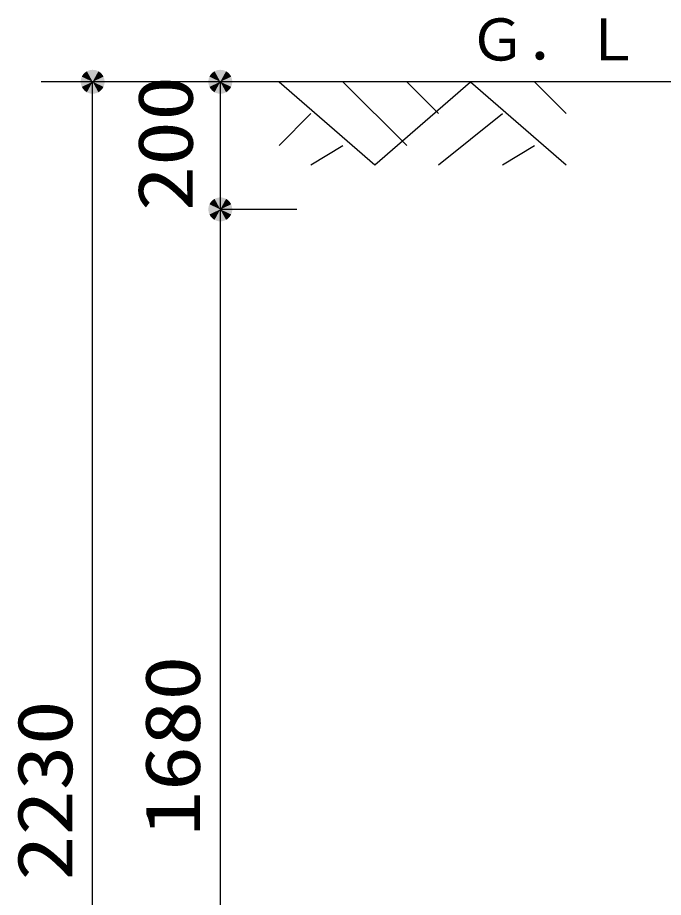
# Model space of a CAD drawing. Units: millimetres, scale not verified. Extents: x -23960 to 8910, y -6308 to 6308.
# Drawn here: x -542 to 470, y 363 to 1742 of the extents above; entities that cross this region are included whole.
import ezdxf
from ezdxf.enums import TextEntityAlignment as Align

# ---------------------------------------------------------------- set-up
doc = ezdxf.new("R2010")
doc.units = ezdxf.units.MM
doc.header["$LTSCALE"] = 30
doc.layers.add('0-2_製作', color=3, linetype='Continuous', lineweight=25)
doc.layers.add('0-3_00クル-フ-6寸法', color=132, linetype='Continuous', lineweight=25)
doc.styles.add('ＭＳ ゴシック', font='')
doc.styles.get('ＭＳ ゴシック').set_extended_font_data('MS Gothic')

msp = doc.modelspace()

# ---------------------------------------------------------------- linework, layer by layer
at = {"layer": '0-2_製作', "color": 2}
for p, q in [((2703.99, 1641.8), (-505.43, 1641.8)), ((-132.58, 1641.8), (17.43, 1511.8)), ((-32.58, 1641.8), (67.43, 1541.81)), ((67.43, 1641.8), (117.42, 1591.81)), ((267.43, 1641.8), (317.43, 1591.81)), ((-132.58, 1541.81), (-82.57, 1591.81)), ((117.42, 1511.8), (217.42, 1591.81)), ((-82.57, 1511.8), (-32.58, 1541.81)), ((217.42, 1511.8), (267.43, 1541.81))]:
    msp.add_line(p, q, dxfattribs=at)
msp.add_lwpolyline([(17.43, 1511.8), (167.43, 1641.8), (317.43, 1511.8)], dxfattribs=at)
at = {"layer": '0-3_00クル-フ-6寸法', "color": 4}
for p, q in [((-304.54, 1641.8), (-424.54, 1641.8)), ((-424.54, -588.2), (-424.54, 1641.8)), ((-104.54, 1641.8), (-224.54, 1641.8)), ((-224.54, 1641.8), (-224.54, 1441.8)), ((-104.54, 1441.8), (-224.54, 1441.8)), ((-104.54, 1441.8), (-224.54, 1441.8)), ((-224.54, 1441.8), (-224.54, -238.2))]:
    msp.add_line(p, q, dxfattribs=at)
at = {"layer": '0-3_00クル-フ-6寸法'}
for points in [[(-424.54, 1641.8), (-438.99, 1653.75), (-437.37, 1655.47)], [(-424.54, 1641.8), (-437.37, 1655.47), (-435.56, 1656.97)], [(-424.54, 1641.8), (-435.56, 1656.97), (-433.57, 1658.23)], [(-424.54, 1641.8), (-433.57, 1658.23), (-431.44, 1659.23)], [(-424.54, 1641.8), (-431.44, 1659.23), (-429.2, 1659.96)], [(-424.54, 1641.8), (-429.2, 1659.96), (-426.89, 1660.4)], [(-424.54, 1641.8), (-426.89, 1660.4), (-424.54, 1660.55)], [(-424.54, 1641.8), (-424.54, 1660.55), (-422.19, 1660.4)], [(-424.54, 1641.8), (-422.19, 1660.4), (-419.88, 1659.96)], [(-424.54, 1641.8), (-419.88, 1659.96), (-417.64, 1659.23)], [(-424.54, 1641.8), (-417.64, 1659.23), (-415.51, 1658.23)], [(-424.54, 1641.8), (-415.51, 1658.23), (-413.52, 1656.97)], [(-424.54, 1641.8), (-413.52, 1656.97), (-411.7, 1655.47)], [(-424.54, 1641.8), (-411.7, 1655.47), (-410.09, 1653.75)], [(-224.54, 1641.8), (-238.99, 1653.75), (-237.37, 1655.47)], [(-224.54, 1641.8), (-237.37, 1655.47), (-235.56, 1656.97)], [(-224.54, 1641.8), (-235.56, 1656.97), (-233.57, 1658.23)], [(-224.54, 1641.8), (-233.57, 1658.23), (-231.44, 1659.23)], [(-224.54, 1641.8), (-231.44, 1659.23), (-229.2, 1659.96)], [(-224.54, 1641.8), (-229.2, 1659.96), (-226.89, 1660.4)], [(-224.54, 1641.8), (-226.89, 1660.4), (-224.54, 1660.55)], [(-224.54, 1641.8), (-224.54, 1660.55), (-222.19, 1660.4)], [(-224.54, 1641.8), (-222.19, 1660.4), (-219.88, 1659.96)], [(-224.54, 1641.8), (-219.88, 1659.96), (-217.64, 1659.23)], [(-224.54, 1641.8), (-217.64, 1659.23), (-215.51, 1658.23)], [(-224.54, 1641.8), (-215.51, 1658.23), (-213.52, 1656.97)], [(-224.54, 1641.8), (-213.52, 1656.97), (-211.7, 1655.47)], [(-224.54, 1641.8), (-211.7, 1655.47), (-210.09, 1653.75)], [(-424.54, 1641.8), (-443.25, 1642.98), (-442.96, 1645.31)], [(-424.54, 1641.8), (-443.25, 1640.62), (-443.25, 1642.98)], [(-424.54, 1641.8), (-442.96, 1638.29), (-443.25, 1640.62)], [(-424.54, 1641.8), (-442.96, 1645.31), (-442.37, 1647.59)], [(-424.54, 1641.8), (-442.37, 1636.01), (-442.96, 1638.29)], [(-424.54, 1641.8), (-442.37, 1647.59), (-441.5, 1649.78)], [(-424.54, 1641.8), (-441.5, 1633.82), (-442.37, 1636.01)], [(-424.54, 1641.8), (-441.5, 1649.78), (-440.37, 1651.85)], [(-424.54, 1641.8), (-440.37, 1631.75), (-441.5, 1633.82)], [(-424.54, 1641.8), (-440.37, 1651.85), (-438.99, 1653.75)], [(-424.54, 1641.8), (-438.99, 1629.85), (-440.37, 1631.75)], [(-424.54, 1641.8), (-437.37, 1628.13), (-438.99, 1629.85)], [(-424.54, 1641.8), (-435.56, 1626.63), (-437.37, 1628.13)], [(-424.54, 1641.8), (-433.57, 1625.37), (-435.56, 1626.63)], [(-424.54, 1641.8), (-431.44, 1624.37), (-433.57, 1625.37)], [(-424.54, 1641.8), (-429.2, 1623.64), (-431.44, 1624.37)], [(-424.54, 1641.8), (-426.89, 1623.2), (-429.2, 1623.64)], [(-424.54, 1641.8), (-424.54, 1623.05), (-426.89, 1623.2)], [(-424.54, 1641.8), (-410.09, 1653.75), (-408.71, 1651.85)], [(-424.54, 1641.8), (-408.71, 1651.85), (-407.57, 1649.78)], [(-424.54, 1641.8), (-407.57, 1649.78), (-406.71, 1647.59)], [(-424.54, 1641.8), (-406.71, 1647.59), (-406.12, 1645.31)], [(-424.54, 1641.8), (-406.12, 1645.31), (-405.83, 1642.98)], [(-424.54, 1641.8), (-405.83, 1642.98), (-405.83, 1640.62)], [(-424.54, 1641.8), (-422.19, 1623.2), (-424.54, 1623.05)], [(-424.54, 1641.8), (-419.88, 1623.64), (-422.19, 1623.2)], [(-424.54, 1641.8), (-417.64, 1624.37), (-419.88, 1623.64)], [(-424.54, 1641.8), (-415.51, 1625.37), (-417.64, 1624.37)], [(-424.54, 1641.8), (-413.52, 1626.63), (-415.51, 1625.37)], [(-424.54, 1641.8), (-411.7, 1628.13), (-413.52, 1626.63)], [(-424.54, 1641.8), (-410.09, 1629.85), (-411.7, 1628.13)], [(-424.54, 1641.8), (-408.71, 1631.75), (-410.09, 1629.85)], [(-424.54, 1641.8), (-407.57, 1633.82), (-408.71, 1631.75)], [(-424.54, 1641.8), (-406.71, 1636.01), (-407.57, 1633.82)], [(-424.54, 1641.8), (-406.12, 1638.29), (-406.71, 1636.01)], [(-424.54, 1641.8), (-405.83, 1640.62), (-406.12, 1638.29)], [(-224.54, 1641.8), (-243.25, 1642.98), (-242.96, 1645.31)], [(-224.54, 1641.8), (-243.25, 1640.62), (-243.25, 1642.98)], [(-224.54, 1641.8), (-242.96, 1638.29), (-243.25, 1640.62)], [(-224.54, 1641.8), (-242.96, 1645.31), (-242.37, 1647.59)], [(-224.54, 1641.8), (-242.37, 1636.01), (-242.96, 1638.29)], [(-224.54, 1641.8), (-242.37, 1647.59), (-241.5, 1649.78)], [(-224.54, 1641.8), (-241.5, 1633.82), (-242.37, 1636.01)], [(-224.54, 1641.8), (-241.5, 1649.78), (-240.37, 1651.85)], [(-224.54, 1641.8), (-240.37, 1631.75), (-241.5, 1633.82)], [(-224.54, 1641.8), (-240.37, 1651.85), (-238.99, 1653.75)], [(-224.54, 1641.8), (-238.99, 1629.85), (-240.37, 1631.75)], [(-224.54, 1641.8), (-237.37, 1628.13), (-238.99, 1629.85)], [(-224.54, 1641.8), (-235.56, 1626.63), (-237.37, 1628.13)], [(-224.54, 1641.8), (-233.57, 1625.37), (-235.56, 1626.63)], [(-224.54, 1641.8), (-231.44, 1624.37), (-233.57, 1625.37)], [(-224.54, 1641.8), (-229.2, 1623.64), (-231.44, 1624.37)], [(-224.54, 1641.8), (-226.89, 1623.2), (-229.2, 1623.64)], [(-224.54, 1641.8), (-224.54, 1623.05), (-226.89, 1623.2)], [(-224.54, 1641.8), (-210.09, 1653.75), (-208.71, 1651.85)], [(-224.54, 1641.8), (-208.71, 1651.85), (-207.57, 1649.78)], [(-224.54, 1641.8), (-207.57, 1649.78), (-206.71, 1647.59)], [(-224.54, 1641.8), (-206.71, 1647.59), (-206.12, 1645.31)], [(-224.54, 1641.8), (-206.12, 1645.31), (-205.83, 1642.98)], [(-224.54, 1641.8), (-205.83, 1642.98), (-205.83, 1640.62)], [(-224.54, 1641.8), (-222.19, 1623.2), (-224.54, 1623.05)], [(-224.54, 1641.8), (-219.88, 1623.64), (-222.19, 1623.2)], [(-224.54, 1641.8), (-217.64, 1624.37), (-219.88, 1623.64)], [(-224.54, 1641.8), (-215.51, 1625.37), (-217.64, 1624.37)], [(-224.54, 1641.8), (-213.52, 1626.63), (-215.51, 1625.37)], [(-224.54, 1641.8), (-211.7, 1628.13), (-213.52, 1626.63)], [(-224.54, 1641.8), (-210.09, 1629.85), (-211.7, 1628.13)], [(-224.54, 1641.8), (-208.71, 1631.75), (-210.09, 1629.85)], [(-224.54, 1641.8), (-207.57, 1633.82), (-208.71, 1631.75)], [(-224.54, 1641.8), (-206.71, 1636.01), (-207.57, 1633.82)], [(-224.54, 1641.8), (-206.12, 1638.29), (-206.71, 1636.01)], [(-224.54, 1641.8), (-205.83, 1640.62), (-206.12, 1638.29)], [(-224.54, 1441.8), (-242.37, 1447.6), (-241.5, 1449.78)], [(-224.54, 1441.8), (-242.37, 1447.6), (-241.5, 1449.78)], [(-224.54, 1441.8), (-241.5, 1449.78), (-240.37, 1451.85)], [(-224.54, 1441.8), (-241.5, 1449.78), (-240.37, 1451.85)], [(-224.54, 1441.8), (-240.37, 1451.85), (-238.99, 1453.75)], [(-224.54, 1441.8), (-240.37, 1451.85), (-238.99, 1453.75)], [(-224.54, 1441.8), (-238.99, 1453.75), (-237.37, 1455.47)], [(-224.54, 1441.8), (-238.99, 1453.75), (-237.37, 1455.47)], [(-224.54, 1441.8), (-237.37, 1455.47), (-235.56, 1456.97)], [(-224.54, 1441.8), (-237.37, 1455.47), (-235.56, 1456.97)], [(-224.54, 1441.8), (-235.56, 1456.97), (-233.57, 1458.23)], [(-224.54, 1441.8), (-235.56, 1456.97), (-233.57, 1458.23)], [(-224.54, 1441.8), (-233.57, 1458.23), (-231.44, 1459.23)], [(-224.54, 1441.8), (-233.57, 1458.23), (-231.44, 1459.23)], [(-224.54, 1441.8), (-231.44, 1459.23), (-229.2, 1459.96)], [(-224.54, 1441.8), (-231.44, 1459.23), (-229.2, 1459.96)], [(-224.54, 1441.8), (-229.2, 1459.96), (-226.89, 1460.4)], [(-224.54, 1441.8), (-229.2, 1459.96), (-226.89, 1460.4)], [(-224.54, 1441.8), (-226.89, 1460.4), (-224.54, 1460.55)], [(-224.54, 1441.8), (-226.89, 1460.4), (-224.54, 1460.55)], [(-224.54, 1441.8), (-224.54, 1460.55), (-222.19, 1460.4)], [(-224.54, 1441.8), (-224.54, 1460.55), (-222.19, 1460.4)], [(-224.54, 1441.8), (-222.19, 1460.4), (-219.88, 1459.96)], [(-224.54, 1441.8), (-222.19, 1460.4), (-219.88, 1459.96)], [(-224.54, 1441.8), (-219.88, 1459.96), (-217.64, 1459.23)], [(-224.54, 1441.8), (-219.88, 1459.96), (-217.64, 1459.23)], [(-224.54, 1441.8), (-217.64, 1459.23), (-215.51, 1458.23)], [(-224.54, 1441.8), (-217.64, 1459.23), (-215.51, 1458.23)], [(-224.54, 1441.8), (-215.51, 1458.23), (-213.52, 1456.97)], [(-224.54, 1441.8), (-215.51, 1458.23), (-213.52, 1456.97)], [(-224.54, 1441.8), (-213.52, 1456.97), (-211.7, 1455.47)], [(-224.54, 1441.8), (-213.52, 1456.97), (-211.7, 1455.47)], [(-224.54, 1441.8), (-211.7, 1455.47), (-210.09, 1453.75)], [(-224.54, 1441.8), (-211.7, 1455.47), (-210.09, 1453.75)], [(-224.54, 1441.8), (-210.09, 1453.75), (-208.71, 1451.85)], [(-224.54, 1441.8), (-210.09, 1453.75), (-208.71, 1451.85)], [(-224.54, 1441.8), (-208.71, 1451.85), (-207.57, 1449.78)], [(-224.54, 1441.8), (-208.71, 1451.85), (-207.57, 1449.78)], [(-224.54, 1441.8), (-207.57, 1449.78), (-206.71, 1447.6)], [(-224.54, 1441.8), (-207.57, 1449.78), (-206.71, 1447.6)], [(-224.54, 1441.8), (-243.25, 1442.98), (-242.96, 1445.31)], [(-224.54, 1441.8), (-243.25, 1442.98), (-242.96, 1445.31)], [(-224.54, 1441.8), (-243.25, 1440.62), (-243.25, 1442.98)], [(-224.54, 1441.8), (-243.25, 1440.62), (-243.25, 1442.98)], [(-224.54, 1441.8), (-242.96, 1438.29), (-243.25, 1440.62)], [(-224.54, 1441.8), (-242.96, 1438.29), (-243.25, 1440.62)], [(-224.54, 1441.8), (-242.96, 1445.31), (-242.37, 1447.6)], [(-224.54, 1441.8), (-242.96, 1445.31), (-242.37, 1447.6)], [(-224.54, 1441.8), (-242.37, 1436.01), (-242.96, 1438.29)], [(-224.54, 1441.8), (-242.37, 1436.01), (-242.96, 1438.29)], [(-224.54, 1441.8), (-241.5, 1433.82), (-242.37, 1436.01)], [(-224.54, 1441.8), (-241.5, 1433.82), (-242.37, 1436.01)], [(-224.54, 1441.8), (-240.37, 1431.75), (-241.5, 1433.82)], [(-224.54, 1441.8), (-240.37, 1431.75), (-241.5, 1433.82)], [(-224.54, 1441.8), (-238.99, 1429.85), (-240.37, 1431.75)], [(-224.54, 1441.8), (-238.99, 1429.85), (-240.37, 1431.75)], [(-224.54, 1441.8), (-237.37, 1428.13), (-238.99, 1429.85)], [(-224.54, 1441.8), (-237.37, 1428.13), (-238.99, 1429.85)], [(-224.54, 1441.8), (-235.56, 1426.63), (-237.37, 1428.13)], [(-224.54, 1441.8), (-235.56, 1426.63), (-237.37, 1428.13)], [(-224.54, 1441.8), (-233.57, 1425.37), (-235.56, 1426.63)], [(-224.54, 1441.8), (-233.57, 1425.37), (-235.56, 1426.63)], [(-224.54, 1441.8), (-231.44, 1424.37), (-233.57, 1425.37)], [(-224.54, 1441.8), (-231.44, 1424.37), (-233.57, 1425.37)], [(-224.54, 1441.8), (-229.2, 1423.64), (-231.44, 1424.37)], [(-224.54, 1441.8), (-229.2, 1423.64), (-231.44, 1424.37)], [(-224.54, 1441.8), (-226.89, 1423.2), (-229.2, 1423.64)], [(-224.54, 1441.8), (-226.89, 1423.2), (-229.2, 1423.64)], [(-224.54, 1441.8), (-224.54, 1423.05), (-226.89, 1423.2)], [(-224.54, 1441.8), (-224.54, 1423.05), (-226.89, 1423.2)], [(-224.54, 1441.8), (-206.71, 1447.6), (-206.12, 1445.31)], [(-224.54, 1441.8), (-206.71, 1447.6), (-206.12, 1445.31)], [(-224.54, 1441.8), (-206.12, 1445.31), (-205.83, 1442.98)], [(-224.54, 1441.8), (-206.12, 1445.31), (-205.83, 1442.98)], [(-224.54, 1441.8), (-205.83, 1442.98), (-205.83, 1440.62)], [(-224.54, 1441.8), (-205.83, 1442.98), (-205.83, 1440.62)], [(-224.54, 1441.8), (-222.19, 1423.2), (-224.54, 1423.05)], [(-224.54, 1441.8), (-219.88, 1423.64), (-222.19, 1423.2)], [(-224.54, 1441.8), (-217.64, 1424.37), (-219.88, 1423.64)], [(-224.54, 1441.8), (-215.51, 1425.37), (-217.64, 1424.37)], [(-224.54, 1441.8), (-213.52, 1426.63), (-215.51, 1425.37)], [(-224.54, 1441.8), (-211.7, 1428.13), (-213.52, 1426.63)], [(-224.54, 1441.8), (-210.09, 1429.85), (-211.7, 1428.13)], [(-224.54, 1441.8), (-208.71, 1431.75), (-210.09, 1429.85)], [(-224.54, 1441.8), (-207.57, 1433.82), (-208.71, 1431.75)], [(-224.54, 1441.8), (-206.71, 1436.01), (-207.57, 1433.82)], [(-224.54, 1441.8), (-206.12, 1438.29), (-206.71, 1436.01)], [(-224.54, 1441.8), (-205.83, 1440.62), (-206.12, 1438.29)], [(-224.54, 1441.8), (-222.19, 1423.2), (-224.54, 1423.05)], [(-224.54, 1441.8), (-219.88, 1423.64), (-222.19, 1423.2)], [(-224.54, 1441.8), (-217.64, 1424.37), (-219.88, 1423.64)], [(-224.54, 1441.8), (-215.51, 1425.37), (-217.64, 1424.37)], [(-224.54, 1441.8), (-213.52, 1426.63), (-215.51, 1425.37)], [(-224.54, 1441.8), (-211.7, 1428.13), (-213.52, 1426.63)], [(-224.54, 1441.8), (-210.09, 1429.85), (-211.7, 1428.13)], [(-224.54, 1441.8), (-208.71, 1431.75), (-210.09, 1429.85)], [(-224.54, 1441.8), (-207.57, 1433.82), (-208.71, 1431.75)], [(-224.54, 1441.8), (-206.71, 1436.01), (-207.57, 1433.82)], [(-224.54, 1441.8), (-206.12, 1438.29), (-206.71, 1436.01)], [(-224.54, 1441.8), (-205.83, 1440.62), (-206.12, 1438.29)]]:
    msp.add_solid(points, dxfattribs=at)

# ---------------------------------------------------------------- texts
at = {"layer": '0-2_製作', "color": 4, "style": 'ＭＳ ゴシック'}
msp.add_text('Ｇ．Ｌ', height=65.98, dxfattribs=at).set_placement((164.59, 1655.35), align=Align.BOTTOM_LEFT)
at = {"layer": '0-3_00クル-フ-6寸法', "color": 3, "style": 'ＭＳ ゴシック', "width": 1.2}
for s, p in [('200', (-241.64, 1438.94)), ('1680', (-230.39, 459.52)), ('2230', (-430.39, 389.66))]:
    msp.add_text(s, height=86.66, rotation=90, dxfattribs=at).set_placement(p, align=Align.BOTTOM_LEFT)

doc.saveas('drawing.dxf')
